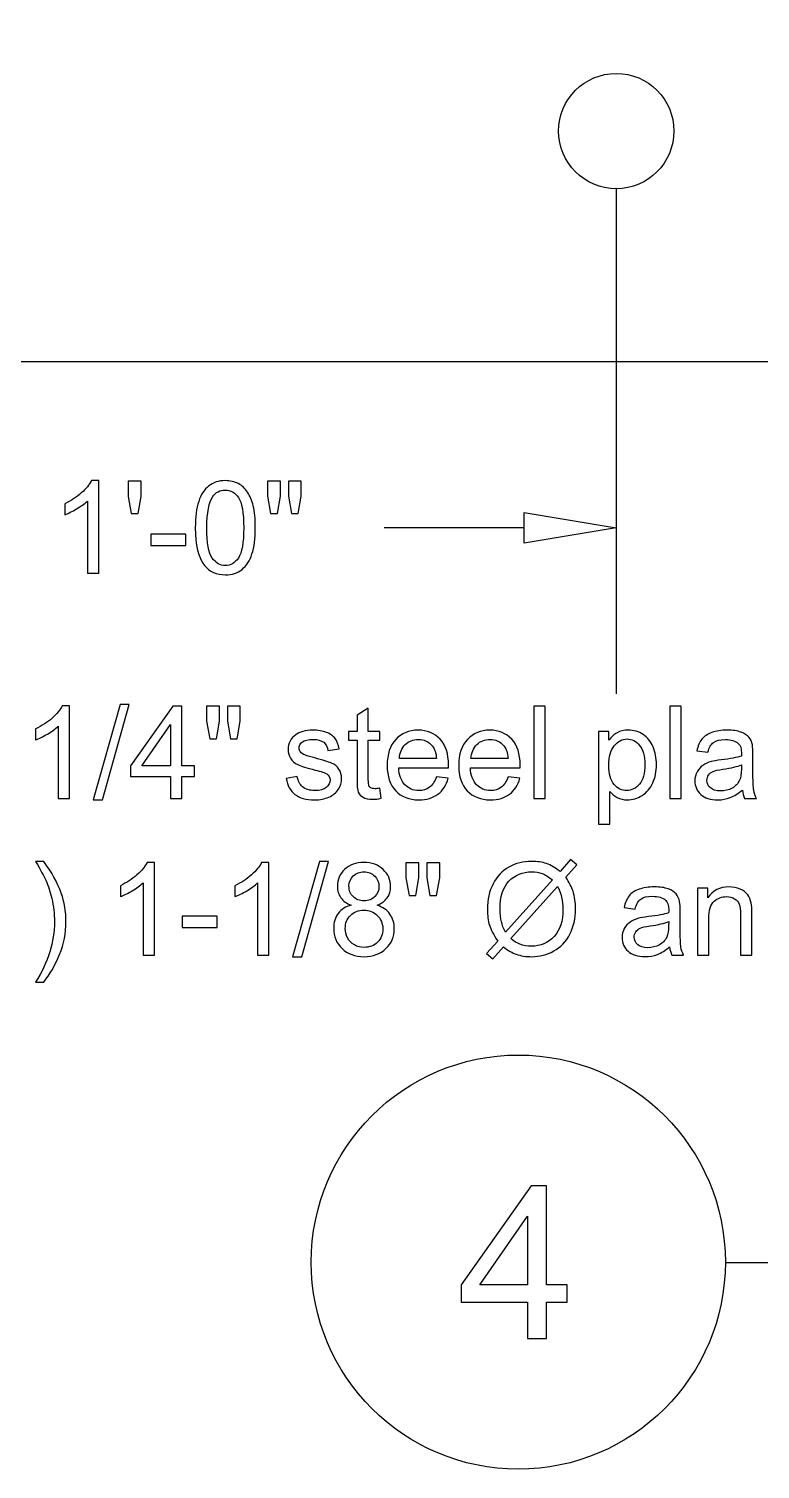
# Model space of a CAD drawing. Extents: x -11.9 to 62, y -17.9 to 26.6.
# Drawn here: x 6.2 to 15.72, y -17.86 to 0.89 of the extents above; entities that cross this region are included whole.
import ezdxf

# ---------------------------------------------------------------- set-up
doc = ezdxf.new("R2010")
doc.units = 0
doc.header["$MEASUREMENT"] = 0
doc.layers.add('LAYER_1', color=7, linetype='CONTINUOUS')

msp = doc.modelspace()

# ---------------------------------------------------------------- linework, layer by layer
at = {"layer": 'LAYER_1', "color": 250}
for points, knots in [([(1.842, 20.56), (1.842, 20.56), (25.842, 20.56), (25.842, 20.56), (25.842, 20.56), (25.842, -3.44), (25.842, -3.44), (25.842, -3.44), (1.842, -3.44), (1.842, -3.44), (1.842, -3.44), (1.842, 20.56), (1.842, 20.56)], [0, 0, 0, 0, 0.25, 0.25, 0.25, 0.5, 0.5, 0.5, 0.75, 0.75, 0.75, 1, 1, 1, 1]), ([(14.592, -0.44), (14.592, -0.026), (14.256, 0.31), (13.842, 0.31), (13.428, 0.31), (13.092, -0.026), (13.092, -0.44), (13.092, -0.854), (13.428, -1.19), (13.842, -1.19), (14.256, -1.19), (14.592, -0.854), (14.592, -0.44)], [0, 0, 0, 0, 0.25, 0.25, 0.25, 0.5, 0.5, 0.5, 0.75, 0.75, 0.75, 1, 1, 1, 1]), ([(7.106, -6.195), (7.106, -6.195), (6.958, -6.195), (6.958, -6.195), (6.958, -6.195), (6.958, -5.256), (6.958, -5.256), (6.923, -5.29), (6.876, -5.324), (6.818, -5.358), (6.761, -5.391), (6.709, -5.417), (6.663, -5.434), (6.663, -5.434), (6.663, -5.291), (6.663, -5.291), (6.745, -5.252), (6.817, -5.206), (6.879, -5.15), (6.941, -5.095), (6.985, -5.042), (7.011, -4.99), (7.011, -4.99), (7.106, -4.99), (7.106, -4.99), (7.106, -4.99), (7.106, -6.195), (7.106, -6.195)], [0, 0, 0, 0, 0.111111, 0.111111, 0.111111, 0.222222, 0.222222, 0.222222, 0.333333, 0.333333, 0.333333, 0.444444, 0.444444, 0.444444, 0.555556, 0.555556, 0.555556, 0.666667, 0.666667, 0.666667, 0.777778, 0.777778, 0.777778, 0.888889, 0.888889, 0.888889, 1, 1, 1, 1]), ([(7.527, -5.419), (7.527, -5.419), (7.49, -5.195), (7.49, -5.195), (7.49, -5.195), (7.49, -4.995), (7.49, -4.995), (7.49, -4.995), (7.657, -4.995), (7.657, -4.995), (7.657, -4.995), (7.657, -5.195), (7.657, -5.195), (7.657, -5.195), (7.618, -5.419), (7.618, -5.419), (7.618, -5.419), (7.527, -5.419), (7.527, -5.419)], [0, 0, 0, 0, 0.166667, 0.166667, 0.166667, 0.333333, 0.333333, 0.333333, 0.5, 0.5, 0.5, 0.666667, 0.666667, 0.666667, 0.833333, 0.833333, 0.833333, 1, 1, 1, 1]), ([(8.363, -5.603), (8.363, -5.461), (8.378, -5.347), (8.407, -5.26), (8.436, -5.173), (8.479, -5.106), (8.537, -5.06), (8.594, -5.013), (8.667, -4.99), (8.754, -4.99), (8.818, -4.99), (8.874, -5.003), (8.923, -5.029), (8.972, -5.055), (9.012, -5.092), (9.043, -5.141), (9.075, -5.19), (9.099, -5.249), (9.117, -5.319), (9.135, -5.389), (9.144, -5.484), (9.144, -5.603), (9.144, -5.744), (9.13, -5.858), (9.101, -5.944), (9.072, -6.031), (9.029, -6.098), (8.971, -6.145), (8.914, -6.192), (8.841, -6.215), (8.754, -6.215), (8.638, -6.215), (8.547, -6.174), (8.482, -6.092), (8.403, -5.991), (8.363, -5.828), (8.363, -5.603)], [0, 0, 0, 0, 0.083333, 0.083333, 0.083333, 0.166667, 0.166667, 0.166667, 0.25, 0.25, 0.25, 0.333333, 0.333333, 0.333333, 0.416667, 0.416667, 0.416667, 0.5, 0.5, 0.5, 0.583333, 0.583333, 0.583333, 0.666667, 0.666667, 0.666667, 0.75, 0.75, 0.75, 0.833333, 0.833333, 0.833333, 0.916667, 0.916667, 0.916667, 1, 1, 1, 1]), ([(9.343, -5.419), (9.343, -5.419), (9.302, -5.191), (9.302, -5.191), (9.302, -5.191), (9.302, -4.995), (9.302, -4.995), (9.302, -4.995), (9.47, -4.995), (9.47, -4.995), (9.47, -4.995), (9.47, -5.191), (9.47, -5.191), (9.47, -5.191), (9.433, -5.419), (9.433, -5.419), (9.433, -5.419), (9.343, -5.419), (9.343, -5.419)], [0, 0, 0, 0, 0.166667, 0.166667, 0.166667, 0.333333, 0.333333, 0.333333, 0.5, 0.5, 0.5, 0.666667, 0.666667, 0.666667, 0.833333, 0.833333, 0.833333, 1, 1, 1, 1]), ([(9.614, -5.419), (9.614, -5.419), (9.574, -5.191), (9.574, -5.191), (9.574, -5.191), (9.574, -4.995), (9.574, -4.995), (9.574, -4.995), (9.741, -4.995), (9.741, -4.995), (9.741, -4.995), (9.741, -5.191), (9.741, -5.191), (9.741, -5.191), (9.702, -5.419), (9.702, -5.419), (9.702, -5.419), (9.614, -5.419), (9.614, -5.419)], [0, 0, 0, 0, 0.166667, 0.166667, 0.166667, 0.333333, 0.333333, 0.333333, 0.5, 0.5, 0.5, 0.666667, 0.666667, 0.666667, 0.833333, 0.833333, 0.833333, 1, 1, 1, 1]), ([(8.514, -5.603), (8.514, -5.801), (8.537, -5.932), (8.583, -5.997), (8.629, -6.062), (8.686, -6.095), (8.754, -6.095), (8.821, -6.095), (8.878, -6.062), (8.924, -5.997), (8.971, -5.931), (8.993, -5.8), (8.993, -5.603), (8.993, -5.406), (8.971, -5.274), (8.924, -5.21), (8.879, -5.145), (8.821, -5.112), (8.752, -5.112), (8.684, -5.112), (8.63, -5.141), (8.59, -5.198), (8.539, -5.271), (8.514, -5.406), (8.514, -5.603)], [0, 0, 0, 0, 0.125, 0.125, 0.125, 0.25, 0.25, 0.25, 0.375, 0.375, 0.375, 0.5, 0.5, 0.5, 0.625, 0.625, 0.625, 0.75, 0.75, 0.75, 0.875, 0.875, 0.875, 1, 1, 1, 1]), ([(12.642, -5.405), (12.642, -5.405), (12.642, -5.805), (12.642, -5.805), (12.642, -5.805), (13.842, -5.605), (13.842, -5.605), (13.842, -5.605), (12.642, -5.405), (12.642, -5.405)], [0, 0, 0, 0, 0.333333, 0.333333, 0.333333, 0.666667, 0.666667, 0.666667, 1, 1, 1, 1]), ([(7.786, -5.835), (7.786, -5.835), (7.786, -5.687), (7.786, -5.687), (7.786, -5.687), (8.242, -5.687), (8.242, -5.687), (8.242, -5.687), (8.242, -5.835), (8.242, -5.835), (8.242, -5.835), (7.786, -5.835), (7.786, -5.835)], [0, 0, 0, 0, 0.25, 0.25, 0.25, 0.5, 0.5, 0.5, 0.75, 0.75, 0.75, 1, 1, 1, 1]), ([(6.726, -9.125), (6.726, -9.125), (6.579, -9.125), (6.579, -9.125), (6.579, -9.125), (6.579, -8.186), (6.579, -8.186), (6.543, -8.22), (6.496, -8.254), (6.439, -8.288), (6.381, -8.321), (6.329, -8.347), (6.284, -8.364), (6.284, -8.364), (6.284, -8.221), (6.284, -8.221), (6.366, -8.182), (6.438, -8.136), (6.5, -8.08), (6.561, -8.025), (6.605, -7.972), (6.631, -7.92), (6.631, -7.92), (6.726, -7.92), (6.726, -7.92), (6.726, -7.92), (6.726, -9.125), (6.726, -9.125)], [0, 0, 0, 0, 0.111111, 0.111111, 0.111111, 0.222222, 0.222222, 0.222222, 0.333333, 0.333333, 0.333333, 0.444444, 0.444444, 0.444444, 0.555556, 0.555556, 0.555556, 0.666667, 0.666667, 0.666667, 0.777778, 0.777778, 0.777778, 0.888889, 0.888889, 0.888889, 1, 1, 1, 1]), ([(7.035, -9.145), (7.035, -9.145), (7.383, -7.905), (7.383, -7.905), (7.383, -7.905), (7.502, -7.905), (7.502, -7.905), (7.502, -7.905), (7.154, -9.145), (7.154, -9.145), (7.154, -9.145), (7.035, -9.145), (7.035, -9.145)], [0, 0, 0, 0, 0.25, 0.25, 0.25, 0.5, 0.5, 0.5, 0.75, 0.75, 0.75, 1, 1, 1, 1]), ([(8.042, -9.125), (8.042, -9.125), (8.042, -8.838), (8.042, -8.838), (8.042, -8.838), (7.521, -8.838), (7.521, -8.838), (7.521, -8.838), (7.521, -8.703), (7.521, -8.703), (7.521, -8.703), (8.069, -7.925), (8.069, -7.925), (8.069, -7.925), (8.189, -7.925), (8.189, -7.925), (8.189, -7.925), (8.189, -8.703), (8.189, -8.703), (8.189, -8.703), (8.352, -8.703), (8.352, -8.703), (8.352, -8.703), (8.352, -8.838), (8.352, -8.838), (8.352, -8.838), (8.189, -8.838), (8.189, -8.838), (8.189, -8.838), (8.189, -9.125), (8.189, -9.125), (8.189, -9.125), (8.042, -9.125), (8.042, -9.125)], [0, 0, 0, 0, 0.090909, 0.090909, 0.090909, 0.181818, 0.181818, 0.181818, 0.272727, 0.272727, 0.272727, 0.363636, 0.363636, 0.363636, 0.454545, 0.454545, 0.454545, 0.545455, 0.545455, 0.545455, 0.636364, 0.636364, 0.636364, 0.727273, 0.727273, 0.727273, 0.818182, 0.818182, 0.818182, 0.909091, 0.909091, 0.909091, 1, 1, 1, 1]), ([(8.551, -8.349), (8.551, -8.349), (8.51, -8.121), (8.51, -8.121), (8.51, -8.121), (8.51, -7.925), (8.51, -7.925), (8.51, -7.925), (8.678, -7.925), (8.678, -7.925), (8.678, -7.925), (8.678, -8.121), (8.678, -8.121), (8.678, -8.121), (8.641, -8.349), (8.641, -8.349), (8.641, -8.349), (8.551, -8.349), (8.551, -8.349)], [0, 0, 0, 0, 0.166667, 0.166667, 0.166667, 0.333333, 0.333333, 0.333333, 0.5, 0.5, 0.5, 0.666667, 0.666667, 0.666667, 0.833333, 0.833333, 0.833333, 1, 1, 1, 1]), ([(8.821, -8.349), (8.821, -8.349), (8.781, -8.121), (8.781, -8.121), (8.781, -8.121), (8.781, -7.925), (8.781, -7.925), (8.781, -7.925), (8.949, -7.925), (8.949, -7.925), (8.949, -7.925), (8.949, -8.121), (8.949, -8.121), (8.949, -8.121), (8.91, -8.349), (8.91, -8.349), (8.91, -8.349), (8.821, -8.349), (8.821, -8.349)], [0, 0, 0, 0, 0.166667, 0.166667, 0.166667, 0.333333, 0.333333, 0.333333, 0.5, 0.5, 0.5, 0.666667, 0.666667, 0.666667, 0.833333, 0.833333, 0.833333, 1, 1, 1, 1]), ([(10.763, -8.994), (10.763, -8.994), (10.783, -9.124), (10.783, -9.124), (10.741, -9.132), (10.704, -9.137), (10.672, -9.137), (10.618, -9.137), (10.577, -9.128), (10.547, -9.111), (10.518, -9.094), (10.497, -9.072), (10.485, -9.045), (10.473, -9.017), (10.468, -8.959), (10.468, -8.87), (10.468, -8.87), (10.468, -8.369), (10.468, -8.369), (10.468, -8.369), (10.359, -8.369), (10.359, -8.369), (10.359, -8.369), (10.359, -8.255), (10.359, -8.255), (10.359, -8.255), (10.468, -8.255), (10.468, -8.255), (10.468, -8.255), (10.468, -8.04), (10.468, -8.04), (10.468, -8.04), (10.615, -7.951), (10.615, -7.951), (10.615, -7.951), (10.615, -8.255), (10.615, -8.255), (10.615, -8.255), (10.763, -8.255), (10.763, -8.255), (10.763, -8.255), (10.763, -8.369), (10.763, -8.369), (10.763, -8.369), (10.615, -8.369), (10.615, -8.369), (10.615, -8.369), (10.615, -8.879), (10.615, -8.879), (10.615, -8.921), (10.618, -8.948), (10.623, -8.96), (10.628, -8.972), (10.636, -8.982), (10.648, -8.989), (10.66, -8.996), (10.677, -8.999), (10.698, -8.999), (10.715, -8.999), (10.736, -8.997), (10.763, -8.994)], [0, 0, 0, 0, 0.05, 0.05, 0.05, 0.1, 0.1, 0.1, 0.15, 0.15, 0.15, 0.2, 0.2, 0.2, 0.25, 0.25, 0.25, 0.3, 0.3, 0.3, 0.35, 0.35, 0.35, 0.4, 0.4, 0.4, 0.45, 0.45, 0.45, 0.5, 0.5, 0.5, 0.55, 0.55, 0.55, 0.6, 0.6, 0.6, 0.65, 0.65, 0.65, 0.7, 0.7, 0.7, 0.75, 0.75, 0.75, 0.8, 0.8, 0.8, 0.85, 0.85, 0.85, 0.9, 0.9, 0.9, 0.95, 0.95, 0.95, 1, 1, 1, 1]), ([(12.769, -9.125), (12.769, -9.125), (12.769, -7.925), (12.769, -7.925), (12.769, -7.925), (12.917, -7.925), (12.917, -7.925), (12.917, -7.925), (12.917, -9.125), (12.917, -9.125), (12.917, -9.125), (12.769, -9.125), (12.769, -9.125)], [0, 0, 0, 0, 0.25, 0.25, 0.25, 0.5, 0.5, 0.5, 0.75, 0.75, 0.75, 1, 1, 1, 1]), ([(14.54, -9.125), (14.54, -9.125), (14.54, -7.925), (14.54, -7.925), (14.54, -7.925), (14.687, -7.925), (14.687, -7.925), (14.687, -7.925), (14.687, -9.125), (14.687, -9.125), (14.687, -9.125), (14.54, -9.125), (14.54, -9.125)], [0, 0, 0, 0, 0.25, 0.25, 0.25, 0.5, 0.5, 0.5, 0.75, 0.75, 0.75, 1, 1, 1, 1]), ([(8.042, -8.703), (8.042, -8.703), (8.042, -8.163), (8.042, -8.163), (8.042, -8.163), (7.666, -8.703), (7.666, -8.703), (7.666, -8.703), (8.042, -8.703), (8.042, -8.703)], [0, 0, 0, 0, 0.333333, 0.333333, 0.333333, 0.666667, 0.666667, 0.666667, 1, 1, 1, 1]), ([(9.546, -8.865), (9.546, -8.865), (9.691, -8.842), (9.691, -8.842), (9.7, -8.9), (9.723, -8.945), (9.76, -8.976), (9.797, -9.007), (9.85, -9.023), (9.917, -9.023), (9.985, -9.023), (10.035, -9.009), (10.068, -8.982), (10.101, -8.954), (10.117, -8.922), (10.117, -8.885), (10.117, -8.851), (10.102, -8.825), (10.073, -8.806), (10.052, -8.793), (10.002, -8.776), (9.922, -8.756), (9.814, -8.729), (9.74, -8.706), (9.698, -8.686), (9.656, -8.666), (9.625, -8.638), (9.603, -8.603), (9.582, -8.568), (9.571, -8.529), (9.571, -8.487), (9.571, -8.448), (9.58, -8.412), (9.597, -8.379), (9.615, -8.346), (9.639, -8.319), (9.67, -8.297), (9.693, -8.28), (9.724, -8.266), (9.763, -8.254), (9.803, -8.243), (9.845, -8.237), (9.89, -8.237), (9.959, -8.237), (10.018, -8.246), (10.07, -8.266), (10.121, -8.286), (10.159, -8.313), (10.184, -8.346), (10.208, -8.38), (10.225, -8.425), (10.235, -8.481), (10.235, -8.481), (10.09, -8.502), (10.09, -8.502), (10.084, -8.456), (10.065, -8.421), (10.034, -8.395), (10.002, -8.37), (9.958, -8.357), (9.901, -8.357), (9.834, -8.357), (9.785, -8.369), (9.757, -8.391), (9.728, -8.413), (9.713, -8.44), (9.713, -8.469), (9.713, -8.488), (9.719, -8.506), (9.731, -8.521), (9.743, -8.537), (9.762, -8.55), (9.788, -8.56), (9.802, -8.566), (9.845, -8.578), (9.917, -8.598), (10.021, -8.626), (10.094, -8.648), (10.135, -8.666), (10.177, -8.684), (10.209, -8.71), (10.233, -8.743), (10.256, -8.777), (10.268, -8.819), (10.268, -8.869), (10.268, -8.918), (10.254, -8.964), (10.225, -9.007), (10.196, -9.051), (10.155, -9.084), (10.101, -9.108), (10.047, -9.132), (9.986, -9.144), (9.917, -9.144), (9.805, -9.144), (9.718, -9.12), (9.659, -9.073), (9.6, -9.026), (9.562, -8.957), (9.546, -8.865)], [0, 0, 0, 0, 0.030303, 0.030303, 0.030303, 0.060606, 0.060606, 0.060606, 0.090909, 0.090909, 0.090909, 0.121212, 0.121212, 0.121212, 0.151515, 0.151515, 0.151515, 0.181818, 0.181818, 0.181818, 0.212121, 0.212121, 0.212121, 0.242424, 0.242424, 0.242424, 0.272727, 0.272727, 0.272727, 0.30303, 0.30303, 0.30303, 0.333333, 0.333333, 0.333333, 0.363636, 0.363636, 0.363636, 0.393939, 0.393939, 0.393939, 0.424242, 0.424242, 0.424242, 0.454545, 0.454545, 0.454545, 0.484848, 0.484848, 0.484848, 0.515152, 0.515152, 0.515152, 0.545455, 0.545455, 0.545455, 0.575758, 0.575758, 0.575758, 0.606061, 0.606061, 0.606061, 0.636364, 0.636364, 0.636364, 0.666667, 0.666667, 0.666667, 0.69697, 0.69697, 0.69697, 0.727273, 0.727273, 0.727273, 0.757576, 0.757576, 0.757576, 0.787879, 0.787879, 0.787879, 0.818182, 0.818182, 0.818182, 0.848485, 0.848485, 0.848485, 0.878788, 0.878788, 0.878788, 0.909091, 0.909091, 0.909091, 0.939394, 0.939394, 0.939394, 0.969697, 0.969697, 0.969697, 1, 1, 1, 1]), ([(11.502, -8.844), (11.502, -8.844), (11.654, -8.864), (11.654, -8.864), (11.63, -8.952), (11.586, -9.021), (11.521, -9.07), (11.456, -9.119), (11.374, -9.144), (11.273, -9.144), (11.146, -9.144), (11.045, -9.104), (10.971, -9.026), (10.897, -8.948), (10.86, -8.838), (10.86, -8.697), (10.86, -8.552), (10.897, -8.438), (10.972, -8.358), (11.047, -8.277), (11.145, -8.237), (11.265, -8.237), (11.381, -8.237), (11.475, -8.276), (11.549, -8.355), (11.622, -8.434), (11.659, -8.545), (11.659, -8.689), (11.659, -8.697), (11.659, -8.71), (11.658, -8.728), (11.658, -8.728), (11.01, -8.728), (11.01, -8.728), (11.016, -8.823), (11.043, -8.896), (11.091, -8.947), (11.14, -8.997), (11.2, -9.023), (11.273, -9.023), (11.327, -9.023), (11.373, -9.009), (11.411, -8.98), (11.449, -8.952), (11.479, -8.906), (11.502, -8.844)], [0, 0, 0, 0, 0.066667, 0.066667, 0.066667, 0.133333, 0.133333, 0.133333, 0.2, 0.2, 0.2, 0.266667, 0.266667, 0.266667, 0.333333, 0.333333, 0.333333, 0.4, 0.4, 0.4, 0.466667, 0.466667, 0.466667, 0.533333, 0.533333, 0.533333, 0.6, 0.6, 0.6, 0.666667, 0.666667, 0.666667, 0.733333, 0.733333, 0.733333, 0.8, 0.8, 0.8, 0.866667, 0.866667, 0.866667, 0.933333, 0.933333, 0.933333, 1, 1, 1, 1]), ([(12.434, -8.844), (12.434, -8.844), (12.586, -8.864), (12.586, -8.864), (12.563, -8.952), (12.518, -9.021), (12.453, -9.07), (12.389, -9.119), (12.306, -9.144), (12.205, -9.144), (12.078, -9.144), (11.978, -9.104), (11.903, -9.026), (11.829, -8.948), (11.792, -8.838), (11.792, -8.697), (11.792, -8.552), (11.829, -8.438), (11.905, -8.358), (11.98, -8.277), (12.077, -8.237), (12.197, -8.237), (12.313, -8.237), (12.408, -8.276), (12.481, -8.355), (12.555, -8.434), (12.591, -8.545), (12.591, -8.689), (12.591, -8.697), (12.591, -8.71), (12.591, -8.728), (12.591, -8.728), (11.943, -8.728), (11.943, -8.728), (11.948, -8.823), (11.975, -8.896), (12.024, -8.947), (12.072, -8.997), (12.133, -9.023), (12.205, -9.023), (12.259, -9.023), (12.305, -9.009), (12.343, -8.98), (12.381, -8.952), (12.412, -8.906), (12.434, -8.844)], [0, 0, 0, 0, 0.066667, 0.066667, 0.066667, 0.133333, 0.133333, 0.133333, 0.2, 0.2, 0.2, 0.266667, 0.266667, 0.266667, 0.333333, 0.333333, 0.333333, 0.4, 0.4, 0.4, 0.466667, 0.466667, 0.466667, 0.533333, 0.533333, 0.533333, 0.6, 0.6, 0.6, 0.666667, 0.666667, 0.666667, 0.733333, 0.733333, 0.733333, 0.8, 0.8, 0.8, 0.866667, 0.866667, 0.866667, 0.933333, 0.933333, 0.933333, 1, 1, 1, 1]), ([(13.611, -9.459), (13.611, -9.459), (13.611, -8.255), (13.611, -8.255), (13.611, -8.255), (13.745, -8.255), (13.745, -8.255), (13.745, -8.255), (13.745, -8.369), (13.745, -8.369), (13.777, -8.325), (13.812, -8.292), (13.852, -8.27), (13.892, -8.248), (13.94, -8.237), (13.997, -8.237), (14.071, -8.237), (14.137, -8.256), (14.193, -8.294), (14.25, -8.332), (14.293, -8.386), (14.322, -8.455), (14.351, -8.525), (14.365, -8.601), (14.365, -8.684), (14.365, -8.772), (14.349, -8.852), (14.318, -8.923), (14.286, -8.994), (14.239, -9.049), (14.178, -9.087), (14.118, -9.125), (14.054, -9.144), (13.987, -9.144), (13.938, -9.144), (13.893, -9.133), (13.855, -9.113), (13.815, -9.092), (13.784, -9.066), (13.759, -9.034), (13.759, -9.034), (13.759, -9.459), (13.759, -9.459), (13.759, -9.459), (13.611, -9.459), (13.611, -9.459)], [0, 0, 0, 0, 0.066667, 0.066667, 0.066667, 0.133333, 0.133333, 0.133333, 0.2, 0.2, 0.2, 0.266667, 0.266667, 0.266667, 0.333333, 0.333333, 0.333333, 0.4, 0.4, 0.4, 0.466667, 0.466667, 0.466667, 0.533333, 0.533333, 0.533333, 0.6, 0.6, 0.6, 0.666667, 0.666667, 0.666667, 0.733333, 0.733333, 0.733333, 0.8, 0.8, 0.8, 0.866667, 0.866667, 0.866667, 0.933333, 0.933333, 0.933333, 1, 1, 1, 1]), ([(15.484, -9.016), (15.429, -9.063), (15.376, -9.095), (15.326, -9.115), (15.275, -9.134), (15.221, -9.144), (15.163, -9.144), (15.067, -9.144), (14.994, -9.12), (14.943, -9.074), (14.891, -9.027), (14.865, -8.968), (14.865, -8.895), (14.865, -8.853), (14.875, -8.814), (14.895, -8.779), (14.914, -8.744), (14.939, -8.716), (14.971, -8.695), (15.002, -8.673), (15.038, -8.657), (15.077, -8.646), (15.106, -8.639), (15.15, -8.631), (15.208, -8.624), (15.327, -8.61), (15.415, -8.593), (15.471, -8.574), (15.472, -8.554), (15.472, -8.541), (15.472, -8.535), (15.472, -8.476), (15.458, -8.433), (15.43, -8.409), (15.393, -8.376), (15.337, -8.359), (15.262, -8.359), (15.193, -8.359), (15.141, -8.371), (15.108, -8.396), (15.075, -8.42), (15.051, -8.463), (15.035, -8.525), (15.035, -8.525), (14.891, -8.505), (14.891, -8.505), (14.904, -8.443), (14.925, -8.393), (14.955, -8.355), (14.986, -8.317), (15.029, -8.288), (15.086, -8.267), (15.143, -8.247), (15.209, -8.237), (15.284, -8.237), (15.358, -8.237), (15.419, -8.245), (15.466, -8.263), (15.512, -8.28), (15.546, -8.302), (15.568, -8.329), (15.59, -8.355), (15.605, -8.389), (15.614, -8.429), (15.619, -8.455), (15.621, -8.5), (15.621, -8.565), (15.621, -8.565), (15.621, -8.76), (15.621, -8.76), (15.621, -8.897), (15.625, -8.983), (15.631, -9.02), (15.637, -9.057), (15.649, -9.092), (15.667, -9.125), (15.667, -9.125), (15.513, -9.125), (15.513, -9.125), (15.498, -9.094), (15.488, -9.058), (15.484, -9.016)], [0, 0, 0, 0, 0.037037, 0.037037, 0.037037, 0.074074, 0.074074, 0.074074, 0.111111, 0.111111, 0.111111, 0.148148, 0.148148, 0.148148, 0.185185, 0.185185, 0.185185, 0.222222, 0.222222, 0.222222, 0.259259, 0.259259, 0.259259, 0.296296, 0.296296, 0.296296, 0.333333, 0.333333, 0.333333, 0.37037, 0.37037, 0.37037, 0.407407, 0.407407, 0.407407, 0.444444, 0.444444, 0.444444, 0.481481, 0.481481, 0.481481, 0.518519, 0.518519, 0.518519, 0.555556, 0.555556, 0.555556, 0.592593, 0.592593, 0.592593, 0.62963, 0.62963, 0.62963, 0.666667, 0.666667, 0.666667, 0.703704, 0.703704, 0.703704, 0.740741, 0.740741, 0.740741, 0.777778, 0.777778, 0.777778, 0.814815, 0.814815, 0.814815, 0.851852, 0.851852, 0.851852, 0.888889, 0.888889, 0.888889, 0.925926, 0.925926, 0.925926, 0.962963, 0.962963, 0.962963, 1, 1, 1, 1]), ([(11.019, -8.607), (11.019, -8.607), (11.503, -8.607), (11.503, -8.607), (11.497, -8.534), (11.478, -8.479), (11.448, -8.443), (11.401, -8.386), (11.34, -8.357), (11.265, -8.357), (11.198, -8.357), (11.141, -8.38), (11.095, -8.425), (11.049, -8.47), (11.024, -8.531), (11.019, -8.607)], [0, 0, 0, 0, 0.2, 0.2, 0.2, 0.4, 0.4, 0.4, 0.6, 0.6, 0.6, 0.8, 0.8, 0.8, 1, 1, 1, 1]), ([(11.951, -8.607), (11.951, -8.607), (12.436, -8.607), (12.436, -8.607), (12.429, -8.534), (12.411, -8.479), (12.38, -8.443), (12.333, -8.386), (12.272, -8.357), (12.198, -8.357), (12.13, -8.357), (12.074, -8.38), (12.027, -8.425), (11.982, -8.47), (11.956, -8.531), (11.951, -8.607)], [0, 0, 0, 0, 0.2, 0.2, 0.2, 0.4, 0.4, 0.4, 0.6, 0.6, 0.6, 0.8, 0.8, 0.8, 1, 1, 1, 1]), ([(13.745, -8.695), (13.745, -8.807), (13.768, -8.889), (13.813, -8.943), (13.858, -8.996), (13.913, -9.023), (13.977, -9.023), (14.042, -9.023), (14.098, -8.995), (14.145, -8.94), (14.191, -8.885), (14.214, -8.799), (14.214, -8.683), (14.214, -8.572), (14.192, -8.49), (14.146, -8.435), (14.101, -8.38), (14.047, -8.352), (13.983, -8.352), (13.921, -8.352), (13.865, -8.382), (13.817, -8.44), (13.769, -8.499), (13.745, -8.584), (13.745, -8.695)], [0, 0, 0, 0, 0.125, 0.125, 0.125, 0.25, 0.25, 0.25, 0.375, 0.375, 0.375, 0.5, 0.5, 0.5, 0.625, 0.625, 0.625, 0.75, 0.75, 0.75, 0.875, 0.875, 0.875, 1, 1, 1, 1]), ([(15.472, -8.689), (15.419, -8.711), (15.338, -8.729), (15.231, -8.745), (15.17, -8.753), (15.127, -8.763), (15.102, -8.774), (15.077, -8.785), (15.057, -8.801), (15.044, -8.821), (15.03, -8.842), (15.023, -8.866), (15.023, -8.891), (15.023, -8.93), (15.038, -8.963), (15.068, -8.989), (15.098, -9.015), (15.141, -9.028), (15.198, -9.028), (15.255, -9.028), (15.306, -9.016), (15.35, -8.991), (15.394, -8.966), (15.427, -8.932), (15.448, -8.89), (15.464, -8.856), (15.471, -8.807), (15.471, -8.743), (15.471, -8.743), (15.472, -8.689), (15.472, -8.689)], [0, 0, 0, 0, 0.1, 0.1, 0.1, 0.2, 0.2, 0.2, 0.3, 0.3, 0.3, 0.4, 0.4, 0.4, 0.5, 0.5, 0.5, 0.6, 0.6, 0.6, 0.7, 0.7, 0.7, 0.8, 0.8, 0.8, 0.9, 0.9, 0.9, 1, 1, 1, 1]), ([(13.111, -10.075), (13.111, -10.075), (13.248, -9.921), (13.248, -9.921), (13.248, -9.921), (13.329, -9.99), (13.329, -9.99), (13.329, -9.99), (13.185, -10.151), (13.185, -10.151), (13.232, -10.221), (13.263, -10.282), (13.28, -10.334), (13.301, -10.403), (13.312, -10.48), (13.312, -10.565), (13.312, -10.688), (13.287, -10.798), (13.238, -10.894), (13.188, -10.99), (13.118, -11.062), (13.029, -11.111), (12.939, -11.161), (12.844, -11.185), (12.743, -11.185), (12.668, -11.185), (12.599, -11.175), (12.539, -11.153), (12.492, -11.137), (12.437, -11.105), (12.374, -11.059), (12.374, -11.059), (12.236, -11.214), (12.236, -11.214), (12.236, -11.214), (12.155, -11.145), (12.155, -11.145), (12.155, -11.145), (12.3, -10.983), (12.3, -10.983), (12.246, -10.902), (12.21, -10.832), (12.192, -10.775), (12.174, -10.717), (12.165, -10.648), (12.165, -10.567), (12.165, -10.444), (12.19, -10.334), (12.239, -10.238), (12.288, -10.142), (12.357, -10.069), (12.446, -10.019), (12.534, -9.97), (12.633, -9.945), (12.742, -9.945), (12.815, -9.945), (12.879, -9.954), (12.934, -9.974), (12.989, -9.993), (13.048, -10.027), (13.111, -10.075)], [0, 0, 0, 0, 0.05, 0.05, 0.05, 0.1, 0.1, 0.1, 0.15, 0.15, 0.15, 0.2, 0.2, 0.2, 0.25, 0.25, 0.25, 0.3, 0.3, 0.3, 0.35, 0.35, 0.35, 0.4, 0.4, 0.4, 0.45, 0.45, 0.45, 0.5, 0.5, 0.5, 0.55, 0.55, 0.55, 0.6, 0.6, 0.6, 0.65, 0.65, 0.65, 0.7, 0.7, 0.7, 0.75, 0.75, 0.75, 0.8, 0.8, 0.8, 0.85, 0.85, 0.85, 0.9, 0.9, 0.9, 0.95, 0.95, 0.95, 1, 1, 1, 1]), ([(6.39, -11.517), (6.39, -11.517), (6.285, -11.517), (6.285, -11.517), (6.448, -11.255), (6.53, -10.993), (6.53, -10.731), (6.53, -10.628), (6.518, -10.527), (6.494, -10.426), (6.476, -10.344), (6.45, -10.265), (6.417, -10.19), (6.395, -10.141), (6.351, -10.059), (6.285, -9.945), (6.285, -9.945), (6.39, -9.945), (6.39, -9.945), (6.493, -10.082), (6.568, -10.219), (6.618, -10.357), (6.659, -10.476), (6.68, -10.6), (6.68, -10.73), (6.68, -10.877), (6.652, -11.02), (6.596, -11.157), (6.54, -11.295), (6.471, -11.415), (6.39, -11.517)], [0, 0, 0, 0, 0.1, 0.1, 0.1, 0.2, 0.2, 0.2, 0.3, 0.3, 0.3, 0.4, 0.4, 0.4, 0.5, 0.5, 0.5, 0.6, 0.6, 0.6, 0.7, 0.7, 0.7, 0.8, 0.8, 0.8, 0.9, 0.9, 0.9, 1, 1, 1, 1]), ([(7.83, -11.165), (7.83, -11.165), (7.683, -11.165), (7.683, -11.165), (7.683, -11.165), (7.683, -10.226), (7.683, -10.226), (7.647, -10.26), (7.6, -10.294), (7.543, -10.328), (7.485, -10.361), (7.433, -10.387), (7.388, -10.403), (7.388, -10.403), (7.388, -10.261), (7.388, -10.261), (7.47, -10.222), (7.542, -10.176), (7.604, -10.12), (7.665, -10.065), (7.709, -10.012), (7.735, -9.96), (7.735, -9.96), (7.83, -9.96), (7.83, -9.96), (7.83, -9.96), (7.83, -11.165), (7.83, -11.165)], [0, 0, 0, 0, 0.111111, 0.111111, 0.111111, 0.222222, 0.222222, 0.222222, 0.333333, 0.333333, 0.333333, 0.444444, 0.444444, 0.444444, 0.555556, 0.555556, 0.555556, 0.666667, 0.666667, 0.666667, 0.777778, 0.777778, 0.777778, 0.888889, 0.888889, 0.888889, 1, 1, 1, 1]), ([(9.321, -11.165), (9.321, -11.165), (9.173, -11.165), (9.173, -11.165), (9.173, -11.165), (9.173, -10.226), (9.173, -10.226), (9.138, -10.26), (9.091, -10.294), (9.033, -10.328), (8.976, -10.361), (8.924, -10.387), (8.878, -10.403), (8.878, -10.403), (8.878, -10.261), (8.878, -10.261), (8.961, -10.222), (9.033, -10.176), (9.094, -10.12), (9.156, -10.065), (9.2, -10.012), (9.226, -9.96), (9.226, -9.96), (9.321, -9.96), (9.321, -9.96), (9.321, -9.96), (9.321, -11.165), (9.321, -11.165)], [0, 0, 0, 0, 0.111111, 0.111111, 0.111111, 0.222222, 0.222222, 0.222222, 0.333333, 0.333333, 0.333333, 0.444444, 0.444444, 0.444444, 0.555556, 0.555556, 0.555556, 0.666667, 0.666667, 0.666667, 0.777778, 0.777778, 0.777778, 0.888889, 0.888889, 0.888889, 1, 1, 1, 1]), ([(9.629, -11.185), (9.629, -11.185), (9.978, -9.945), (9.978, -9.945), (9.978, -9.945), (10.097, -9.945), (10.097, -9.945), (10.097, -9.945), (9.748, -11.185), (9.748, -11.185), (9.748, -11.185), (9.629, -11.185), (9.629, -11.185)], [0, 0, 0, 0, 0.25, 0.25, 0.25, 0.5, 0.5, 0.5, 0.75, 0.75, 0.75, 1, 1, 1, 1]), ([(10.393, -10.514), (10.331, -10.492), (10.286, -10.46), (10.257, -10.419), (10.227, -10.377), (10.212, -10.327), (10.212, -10.269), (10.212, -10.182), (10.244, -10.109), (10.306, -10.049), (10.369, -9.99), (10.452, -9.96), (10.557, -9.96), (10.661, -9.96), (10.745, -9.99), (10.809, -10.051), (10.873, -10.112), (10.905, -10.186), (10.905, -10.274), (10.905, -10.329), (10.89, -10.378), (10.861, -10.419), (10.832, -10.46), (10.788, -10.492), (10.728, -10.514), (10.802, -10.538), (10.857, -10.577), (10.896, -10.631), (10.934, -10.684), (10.953, -10.748), (10.953, -10.822), (10.953, -10.925), (10.917, -11.011), (10.845, -11.08), (10.772, -11.15), (10.677, -11.185), (10.559, -11.185), (10.44, -11.185), (10.345, -11.15), (10.273, -11.08), (10.2, -11.01), (10.164, -10.923), (10.164, -10.818), (10.164, -10.74), (10.184, -10.674), (10.223, -10.622), (10.263, -10.569), (10.319, -10.533), (10.393, -10.514)], [0, 0, 0, 0, 0.0625, 0.0625, 0.0625, 0.125, 0.125, 0.125, 0.1875, 0.1875, 0.1875, 0.25, 0.25, 0.25, 0.3125, 0.3125, 0.3125, 0.375, 0.375, 0.375, 0.4375, 0.4375, 0.4375, 0.5, 0.5, 0.5, 0.5625, 0.5625, 0.5625, 0.625, 0.625, 0.625, 0.6875, 0.6875, 0.6875, 0.75, 0.75, 0.75, 0.8125, 0.8125, 0.8125, 0.875, 0.875, 0.875, 0.9375, 0.9375, 0.9375, 1, 1, 1, 1]), ([(10.363, -10.264), (10.363, -10.321), (10.381, -10.367), (10.417, -10.403), (10.454, -10.44), (10.501, -10.458), (10.56, -10.458), (10.618, -10.458), (10.664, -10.44), (10.7, -10.404), (10.736, -10.368), (10.754, -10.324), (10.754, -10.272), (10.754, -10.218), (10.735, -10.173), (10.698, -10.136), (10.661, -10.099), (10.615, -10.08), (10.559, -10.08), (10.502, -10.08), (10.455, -10.099), (10.418, -10.135), (10.382, -10.171), (10.363, -10.214), (10.363, -10.264)], [0, 0, 0, 0, 0.125, 0.125, 0.125, 0.25, 0.25, 0.25, 0.375, 0.375, 0.375, 0.5, 0.5, 0.5, 0.625, 0.625, 0.625, 0.75, 0.75, 0.75, 0.875, 0.875, 0.875, 1, 1, 1, 1]), ([(11.145, -10.389), (11.145, -10.389), (11.105, -10.161), (11.105, -10.161), (11.105, -10.161), (11.105, -9.965), (11.105, -9.965), (11.105, -9.965), (11.272, -9.965), (11.272, -9.965), (11.272, -9.965), (11.272, -10.161), (11.272, -10.161), (11.272, -10.161), (11.235, -10.389), (11.235, -10.389), (11.235, -10.389), (11.145, -10.389), (11.145, -10.389)], [0, 0, 0, 0, 0.166667, 0.166667, 0.166667, 0.333333, 0.333333, 0.333333, 0.5, 0.5, 0.5, 0.666667, 0.666667, 0.666667, 0.833333, 0.833333, 0.833333, 1, 1, 1, 1]), ([(11.416, -10.389), (11.416, -10.389), (11.376, -10.161), (11.376, -10.161), (11.376, -10.161), (11.376, -9.965), (11.376, -9.965), (11.376, -9.965), (11.544, -9.965), (11.544, -9.965), (11.544, -9.965), (11.544, -10.161), (11.544, -10.161), (11.544, -10.161), (11.504, -10.389), (11.504, -10.389), (11.504, -10.389), (11.416, -10.389), (11.416, -10.389)], [0, 0, 0, 0, 0.166667, 0.166667, 0.166667, 0.333333, 0.333333, 0.333333, 0.5, 0.5, 0.5, 0.666667, 0.666667, 0.666667, 0.833333, 0.833333, 0.833333, 1, 1, 1, 1]), ([(13.012, -10.186), (12.96, -10.145), (12.915, -10.117), (12.877, -10.103), (12.839, -10.088), (12.794, -10.08), (12.742, -10.08), (12.623, -10.08), (12.524, -10.121), (12.446, -10.202), (12.368, -10.283), (12.33, -10.404), (12.33, -10.565), (12.33, -10.628), (12.335, -10.685), (12.347, -10.733), (12.356, -10.77), (12.374, -10.815), (12.402, -10.868), (12.402, -10.868), (13.012, -10.186), (13.012, -10.186)], [0, 0, 0, 0, 0.142857, 0.142857, 0.142857, 0.285714, 0.285714, 0.285714, 0.428571, 0.428571, 0.428571, 0.571429, 0.571429, 0.571429, 0.714286, 0.714286, 0.714286, 0.857143, 0.857143, 0.857143, 1, 1, 1, 1]), ([(13.079, -10.27), (13.079, -10.27), (12.471, -10.95), (12.471, -10.95), (12.513, -10.985), (12.552, -11.009), (12.587, -11.022), (12.634, -11.04), (12.684, -11.049), (12.738, -11.049), (12.857, -11.049), (12.954, -11.008), (13.032, -10.923), (13.109, -10.839), (13.148, -10.721), (13.148, -10.57), (13.148, -10.456), (13.125, -10.357), (13.079, -10.27)], [0, 0, 0, 0, 0.166667, 0.166667, 0.166667, 0.333333, 0.333333, 0.333333, 0.5, 0.5, 0.5, 0.666667, 0.666667, 0.666667, 0.833333, 0.833333, 0.833333, 1, 1, 1, 1]), ([(14.537, -11.056), (14.482, -11.103), (14.429, -11.136), (14.379, -11.155), (14.328, -11.174), (14.274, -11.184), (14.216, -11.184), (14.12, -11.184), (14.047, -11.16), (13.995, -11.114), (13.944, -11.067), (13.918, -11.008), (13.918, -10.935), (13.918, -10.893), (13.928, -10.854), (13.947, -10.819), (13.967, -10.784), (13.992, -10.756), (14.024, -10.735), (14.055, -10.713), (14.09, -10.697), (14.13, -10.686), (14.159, -10.679), (14.203, -10.671), (14.261, -10.664), (14.38, -10.65), (14.468, -10.633), (14.524, -10.614), (14.525, -10.594), (14.525, -10.581), (14.525, -10.575), (14.525, -10.516), (14.511, -10.473), (14.483, -10.449), (14.445, -10.416), (14.389, -10.399), (14.315, -10.399), (14.245, -10.399), (14.194, -10.411), (14.161, -10.436), (14.128, -10.46), (14.103, -10.503), (14.087, -10.565), (14.087, -10.565), (13.943, -10.545), (13.943, -10.545), (13.957, -10.483), (13.978, -10.433), (14.008, -10.395), (14.038, -10.357), (14.082, -10.328), (14.139, -10.307), (14.196, -10.287), (14.262, -10.277), (14.337, -10.277), (14.411, -10.277), (14.472, -10.285), (14.518, -10.303), (14.565, -10.32), (14.599, -10.342), (14.621, -10.369), (14.643, -10.395), (14.658, -10.429), (14.667, -10.469), (14.672, -10.495), (14.674, -10.54), (14.674, -10.605), (14.674, -10.605), (14.674, -10.8), (14.674, -10.8), (14.674, -10.937), (14.677, -11.023), (14.683, -11.06), (14.689, -11.097), (14.702, -11.132), (14.719, -11.165), (14.719, -11.165), (14.565, -11.165), (14.565, -11.165), (14.55, -11.134), (14.541, -11.098), (14.537, -11.056)], [0, 0, 0, 0, 0.037037, 0.037037, 0.037037, 0.074074, 0.074074, 0.074074, 0.111111, 0.111111, 0.111111, 0.148148, 0.148148, 0.148148, 0.185185, 0.185185, 0.185185, 0.222222, 0.222222, 0.222222, 0.259259, 0.259259, 0.259259, 0.296296, 0.296296, 0.296296, 0.333333, 0.333333, 0.333333, 0.37037, 0.37037, 0.37037, 0.407407, 0.407407, 0.407407, 0.444444, 0.444444, 0.444444, 0.481481, 0.481481, 0.481481, 0.518519, 0.518519, 0.518519, 0.555556, 0.555556, 0.555556, 0.592593, 0.592593, 0.592593, 0.62963, 0.62963, 0.62963, 0.666667, 0.666667, 0.666667, 0.703704, 0.703704, 0.703704, 0.740741, 0.740741, 0.740741, 0.777778, 0.777778, 0.777778, 0.814815, 0.814815, 0.814815, 0.851852, 0.851852, 0.851852, 0.888889, 0.888889, 0.888889, 0.925926, 0.925926, 0.925926, 0.962963, 0.962963, 0.962963, 1, 1, 1, 1]), ([(14.901, -11.165), (14.901, -11.165), (14.901, -10.295), (14.901, -10.295), (14.901, -10.295), (15.033, -10.295), (15.033, -10.295), (15.033, -10.295), (15.033, -10.419), (15.033, -10.419), (15.097, -10.324), (15.189, -10.277), (15.31, -10.277), (15.362, -10.277), (15.41, -10.286), (15.454, -10.305), (15.498, -10.324), (15.531, -10.348), (15.553, -10.379), (15.574, -10.409), (15.59, -10.446), (15.598, -10.488), (15.604, -10.515), (15.607, -10.563), (15.607, -10.631), (15.607, -10.631), (15.607, -11.165), (15.607, -11.165), (15.607, -11.165), (15.459, -11.165), (15.459, -11.165), (15.459, -11.165), (15.459, -10.636), (15.459, -10.636), (15.459, -10.576), (15.453, -10.531), (15.442, -10.502), (15.431, -10.472), (15.41, -10.448), (15.381, -10.431), (15.352, -10.413), (15.318, -10.404), (15.279, -10.404), (15.216, -10.404), (15.162, -10.424), (15.117, -10.464), (15.071, -10.504), (15.048, -10.579), (15.048, -10.69), (15.048, -10.69), (15.048, -11.165), (15.048, -11.165), (15.048, -11.165), (14.901, -11.165), (14.901, -11.165)], [0, 0, 0, 0, 0.055556, 0.055556, 0.055556, 0.111111, 0.111111, 0.111111, 0.166667, 0.166667, 0.166667, 0.222222, 0.222222, 0.222222, 0.277778, 0.277778, 0.277778, 0.333333, 0.333333, 0.333333, 0.388889, 0.388889, 0.388889, 0.444444, 0.444444, 0.444444, 0.5, 0.5, 0.5, 0.555556, 0.555556, 0.555556, 0.611111, 0.611111, 0.611111, 0.666667, 0.666667, 0.666667, 0.722222, 0.722222, 0.722222, 0.777778, 0.777778, 0.777778, 0.833333, 0.833333, 0.833333, 0.888889, 0.888889, 0.888889, 0.944444, 0.944444, 0.944444, 1, 1, 1, 1]), ([(8.191, -10.805), (8.191, -10.805), (8.191, -10.657), (8.191, -10.657), (8.191, -10.657), (8.647, -10.657), (8.647, -10.657), (8.647, -10.657), (8.647, -10.805), (8.647, -10.805), (8.647, -10.805), (8.191, -10.805), (8.191, -10.805)], [0, 0, 0, 0, 0.25, 0.25, 0.25, 0.5, 0.5, 0.5, 0.75, 0.75, 0.75, 1, 1, 1, 1]), ([(10.315, -10.819), (10.315, -10.861), (10.324, -10.902), (10.344, -10.941), (10.364, -10.98), (10.393, -11.011), (10.433, -11.032), (10.472, -11.054), (10.515, -11.064), (10.56, -11.064), (10.631, -11.064), (10.689, -11.042), (10.734, -10.997), (10.78, -10.951), (10.803, -10.894), (10.803, -10.824), (10.803, -10.753), (10.779, -10.694), (10.732, -10.648), (10.685, -10.602), (10.626, -10.578), (10.555, -10.578), (10.485, -10.578), (10.428, -10.601), (10.383, -10.647), (10.337, -10.693), (10.315, -10.75), (10.315, -10.819)], [0, 0, 0, 0, 0.111111, 0.111111, 0.111111, 0.222222, 0.222222, 0.222222, 0.333333, 0.333333, 0.333333, 0.444444, 0.444444, 0.444444, 0.555556, 0.555556, 0.555556, 0.666667, 0.666667, 0.666667, 0.777778, 0.777778, 0.777778, 0.888889, 0.888889, 0.888889, 1, 1, 1, 1]), ([(14.525, -10.729), (14.471, -10.751), (14.391, -10.77), (14.284, -10.785), (14.223, -10.793), (14.18, -10.803), (14.155, -10.814), (14.129, -10.825), (14.11, -10.841), (14.096, -10.861), (14.083, -10.882), (14.076, -10.906), (14.076, -10.931), (14.076, -10.97), (14.091, -11.003), (14.121, -11.029), (14.15, -11.055), (14.194, -11.068), (14.251, -11.068), (14.308, -11.068), (14.359, -11.056), (14.403, -11.031), (14.447, -11.006), (14.48, -10.972), (14.5, -10.93), (14.516, -10.896), (14.524, -10.847), (14.524, -10.783), (14.524, -10.783), (14.525, -10.729), (14.525, -10.729)], [0, 0, 0, 0, 0.1, 0.1, 0.1, 0.2, 0.2, 0.2, 0.3, 0.3, 0.3, 0.4, 0.4, 0.4, 0.5, 0.5, 0.5, 0.6, 0.6, 0.6, 0.7, 0.7, 0.7, 0.8, 0.8, 0.8, 0.9, 0.9, 0.9, 1, 1, 1, 1]), ([(15.262, -15.16), (15.262, -13.672), (14.055, -12.465), (12.567, -12.465), (11.079, -12.465), (9.872, -13.672), (9.872, -15.16), (9.872, -16.649), (11.079, -17.855), (12.567, -17.855), (14.055, -17.855), (15.262, -16.649), (15.262, -15.16)], [0, 0, 0, 0, 0.25, 0.25, 0.25, 0.5, 0.5, 0.5, 0.75, 0.75, 0.75, 1, 1, 1, 1]), ([(12.689, -16.155), (12.689, -16.155), (12.689, -15.68), (12.689, -15.68), (12.689, -15.68), (11.825, -15.68), (11.825, -15.68), (11.825, -15.68), (11.825, -15.455), (11.825, -15.455), (11.825, -15.455), (12.734, -14.166), (12.734, -14.166), (12.734, -14.166), (12.934, -14.166), (12.934, -14.166), (12.934, -14.166), (12.934, -15.455), (12.934, -15.455), (12.934, -15.455), (13.203, -15.455), (13.203, -15.455), (13.203, -15.455), (13.203, -15.68), (13.203, -15.68), (13.203, -15.68), (12.934, -15.68), (12.934, -15.68), (12.934, -15.68), (12.934, -16.155), (12.934, -16.155), (12.934, -16.155), (12.689, -16.155), (12.689, -16.155)], [0, 0, 0, 0, 0.090909, 0.090909, 0.090909, 0.181818, 0.181818, 0.181818, 0.272727, 0.272727, 0.272727, 0.363636, 0.363636, 0.363636, 0.454545, 0.454545, 0.454545, 0.545455, 0.545455, 0.545455, 0.636364, 0.636364, 0.636364, 0.727273, 0.727273, 0.727273, 0.818182, 0.818182, 0.818182, 0.909091, 0.909091, 0.909091, 1, 1, 1, 1]), ([(12.689, -15.455), (12.689, -15.455), (12.689, -14.561), (12.689, -14.561), (12.689, -14.561), (12.066, -15.455), (12.066, -15.455), (12.066, -15.455), (12.689, -15.455), (12.689, -15.455)], [0, 0, 0, 0, 0.333333, 0.333333, 0.333333, 0.666667, 0.666667, 0.666667, 1, 1, 1, 1])]:
    msp.add_open_spline(points, degree=3, knots=knots, dxfattribs=at)
for points in [[(13.842, -1.185), (13.842, -1.185), (13.842, -7.765), (13.842, -7.765)], [(12.642, -5.605), (12.642, -5.605), (10.822, -5.605), (10.822, -5.605)], [(15.272, -15.165), (15.272, -15.165), (34.142, -15.165), (34.142, -15.165)]]:
    msp.add_open_spline(points, degree=3, dxfattribs=at)

doc.saveas('drawing.dxf')
